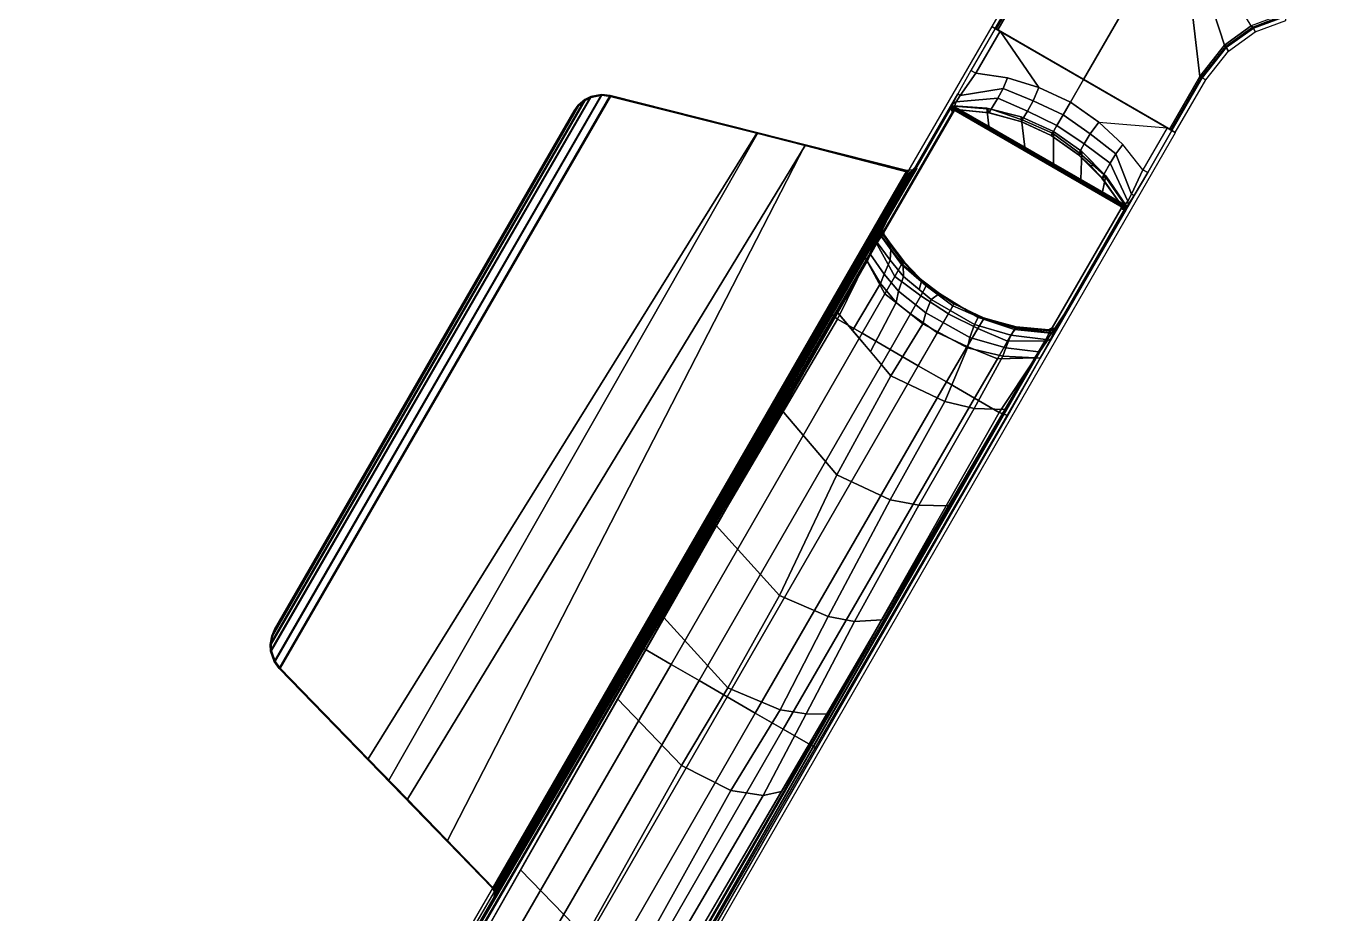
# Model space of a CAD drawing. Header units: inches. Extents: x -1507 to 39677, y -2256 to 26424.
# Drawn here: x 2675.77 to 2685.87, y 1578.52 to 1585.37 of the extents above; entities that cross this region are included whole.
import ezdxf

# ---------------------------------------------------------------- set-up
doc = ezdxf.new("R2010")
doc.units = ezdxf.units.IN
doc.layers.add('table leg', color=7, linetype='Continuous')
doc.layers.add('table top', color=7, linetype='Continuous')

msp = doc.modelspace()

# ---------------------------------------------------------------- linework, layer by layer
at = {"layer": 'table leg'}
for points in [[(2683.5, 1585.744, 123.734), (2683.266, 1585.338, 123.734), (2683.928, 1584.955, 123.853), (2684.676, 1586.25, 123.853)], [(2683.928, 1584.955, 123.853), (2684.59, 1584.573, 123.734), (2684.825, 1584.979, 123.734), (2684.676, 1586.25, 123.853)], [(2684.678, 1586.254, 123.853), (2684.676, 1586.25, 123.853), (2684.825, 1584.979, 123.734), (2685.015, 1585.22, 123.732)], [(2684.678, 1586.254, 123.853), (2685.015, 1585.22, 123.732), (2685.221, 1585.368, 123.73), (2684.683, 1586.254, 123.853)], [(2683.482, 1585.755, 123.707), (2683.454, 1585.771, 122.789), (2683.22, 1585.364, 122.789), (2683.247, 1585.348, 123.707)], [(2683.487, 1585.751, 123.724), (2683.482, 1585.755, 123.707), (2683.247, 1585.348, 123.707), (2683.253, 1585.345, 123.724)], [(2683.5, 1585.744, 123.734), (2683.487, 1585.751, 123.724), (2683.253, 1585.345, 123.724), (2683.266, 1585.338, 123.734)], [(2685.221, 1585.368, 123.73), (2685.233, 1585.358, 123.713), (2685.486, 1585.453, 123.724), (2685.478, 1585.464, 123.733)], [(2685.233, 1585.358, 123.713), (2685.239, 1585.351, 123.702), (2685.491, 1585.444, 123.705), (2685.486, 1585.453, 123.724)], [(2685.239, 1585.351, 123.702), (2685.253, 1585.322, 122.789), (2685.489, 1585.411, 122.789), (2685.491, 1585.444, 123.705)], [(2683.284, 1585.327, 123.741), (2683.246, 1585.349, 123.684), (2683.059, 1585.025, 123.684), (2683.097, 1585.003, 123.741)], [(2683.284, 1585.327, 123.741), (2683.097, 1585.003, 123.741), (2683.341, 1584.968, 123.792), (2683.584, 1584.893, 123.823)], [(2683.247, 1585.348, 123.707), (2683.22, 1585.364, 122.789), (2684.636, 1584.546, 122.789), (2684.608, 1584.562, 123.707)], [(2683.253, 1585.345, 123.724), (2683.247, 1585.348, 123.707), (2684.608, 1584.562, 123.707), (2684.601, 1584.566, 123.724)], [(2683.266, 1585.338, 123.734), (2683.253, 1585.345, 123.724), (2684.601, 1584.566, 123.724), (2684.59, 1584.573, 123.734)], [(2683.928, 1584.955, 123.853), (2683.266, 1585.338, 123.734), (2683.943, 1584.947, 123.734), (2683.928, 1584.955, 123.853)], [(2683.827, 1584.781, 123.841), (2683.928, 1584.955, 123.734), (2683.284, 1585.327, 123.741), (2683.584, 1584.893, 123.823)], [(2685.015, 1585.22, 123.732), (2685.026, 1585.209, 123.723), (2685.233, 1585.358, 123.713), (2685.221, 1585.368, 123.73)], [(2685.026, 1585.209, 123.723), (2685.029, 1585.202, 123.704), (2685.239, 1585.351, 123.702), (2685.233, 1585.358, 123.713)], [(2685.029, 1585.202, 123.704), (2685.046, 1585.174, 122.789), (2685.253, 1585.322, 122.789), (2685.239, 1585.351, 123.702)], [(2684.825, 1584.979, 123.734), (2684.838, 1584.972, 123.724), (2685.026, 1585.209, 123.723), (2685.015, 1585.22, 123.732)], [(2684.838, 1584.972, 123.724), (2684.843, 1584.969, 123.707), (2685.029, 1585.202, 123.704), (2685.026, 1585.209, 123.723)], [(2684.843, 1584.969, 123.707), (2684.871, 1584.953, 122.789), (2685.046, 1585.174, 122.789), (2685.029, 1585.202, 123.704)], [(2682.976, 1584.832, 123.8), (2683.097, 1585.003, 123.741), (2683.059, 1585.025, 123.684), (2682.958, 1584.845, 123.749)], [(2683.307, 1584.885, 123.876), (2683.341, 1584.968, 123.792), (2683.097, 1585.003, 123.741), (2682.976, 1584.832, 123.8)], [(2683.54, 1584.79, 123.903), (2683.584, 1584.893, 123.823), (2683.341, 1584.968, 123.792), (2683.307, 1584.885, 123.876)], [(2683.827, 1584.781, 123.841), (2683.584, 1584.893, 123.823), (2683.54, 1584.79, 123.903), (2683.771, 1584.683, 123.918)], [(2683.928, 1584.955, 123.734), (2683.827, 1584.781, 123.841), (2684.046, 1584.626, 123.823), (2684.572, 1584.583, 123.741)], [(2683.928, 1584.955, 123.853), (2683.943, 1584.947, 123.734), (2684.59, 1584.573, 123.734), (2684.491, 1584.63, 123.752)], [(2684.59, 1584.573, 123.734), (2684.601, 1584.566, 123.724), (2684.836, 1584.973, 123.725), (2684.825, 1584.979, 123.734)], [(2684.601, 1584.566, 123.724), (2684.608, 1584.562, 123.707), (2684.843, 1584.969, 123.707), (2684.836, 1584.973, 123.725)], [(2684.608, 1584.562, 123.707), (2684.636, 1584.546, 122.789), (2684.871, 1584.953, 122.789), (2684.843, 1584.969, 123.707)], [(2682.958, 1584.845, 123.749), (2682.232, 1583.591, 123.717), (2682.321, 1583.736, 123.844), (2682.918, 1584.768, 123.88)], [(2682.945, 1584.782, 123.887), (2682.976, 1584.832, 123.8), (2682.958, 1584.845, 123.749), (2682.918, 1584.768, 123.88)], [(2683.214, 1584.725, 124.122), (2683.266, 1584.811, 123.984), (2682.945, 1584.782, 123.887), (2682.931, 1584.749, 124.045)], [(2683.266, 1584.811, 123.984), (2683.307, 1584.885, 123.876), (2682.976, 1584.832, 123.8), (2682.945, 1584.782, 123.887)], [(2683.455, 1584.643, 124.135), (2683.495, 1584.711, 124.005), (2683.266, 1584.811, 123.984), (2683.214, 1584.725, 124.122)], [(2683.495, 1584.711, 124.005), (2683.54, 1584.79, 123.903), (2683.307, 1584.885, 123.876), (2683.266, 1584.811, 123.984)], [(2682.905, 1584.734, 124.045), (2682.918, 1584.768, 123.88), (2682.321, 1583.736, 123.844), (2682.358, 1583.787, 124.045)], [(2682.905, 1584.734, 124.045), (2682.358, 1583.787, 124.045), (2682.388, 1583.787, 124.789), (2682.92, 1584.708, 124.789)], [(2682.931, 1584.719, 124.79), (2682.384, 1583.772, 124.79), (2682.386, 1583.783, 124.79), (2682.923, 1584.712, 124.79)], [(2682.388, 1583.787, 124.79), (2682.92, 1584.708, 124.79), (2682.923, 1584.712, 124.79), (2682.386, 1583.783, 124.79)], [(2682.92, 1584.708, 124.79), (2682.388, 1583.787, 124.79), (2682.388, 1583.787, 145.096), (2682.92, 1584.708, 145.096)], [(2682.945, 1584.782, 123.887), (2682.918, 1584.768, 123.88), (2682.905, 1584.734, 124.045), (2682.931, 1584.749, 124.045)], [(2682.946, 1584.723, 124.789), (2682.931, 1584.749, 124.045), (2682.905, 1584.734, 124.045), (2682.92, 1584.708, 124.789)], [(2682.923, 1584.712, 124.79), (2682.92, 1584.708, 124.79), (2682.92, 1584.708, 145.096), (2682.923, 1584.712, 145.096)], [(2682.931, 1584.719, 124.79), (2682.923, 1584.712, 124.79), (2682.923, 1584.712, 145.096), (2682.936, 1584.721, 145.096)], [(2683.198, 1584.698, 124.789), (2683.214, 1584.725, 124.122), (2682.931, 1584.749, 124.045), (2682.946, 1584.723, 124.789)], [(2682.946, 1584.723, 124.79), (2682.931, 1584.719, 124.79), (2682.936, 1584.721, 145.096), (2682.946, 1584.723, 145.096)], [(2683.202, 1584.698, 145.096), (2683.197, 1584.699, 124.79), (2682.946, 1584.723, 124.79), (2682.946, 1584.723, 145.096)], [(2683.451, 1584.629, 145.096), (2683.444, 1584.632, 124.79), (2683.197, 1584.699, 124.79), (2683.202, 1584.698, 145.096)], [(2683.444, 1584.631, 124.789), (2683.455, 1584.643, 124.135), (2683.214, 1584.725, 124.122), (2683.198, 1584.698, 124.789)], [(2683.722, 1584.599, 124.018), (2683.495, 1584.711, 124.005), (2683.455, 1584.643, 124.135), (2683.689, 1584.542, 124.142)], [(2683.771, 1584.683, 123.918), (2683.54, 1584.79, 123.903), (2683.495, 1584.711, 124.005), (2683.722, 1584.599, 124.018)], [(2683.771, 1584.683, 123.918), (2683.979, 1584.537, 123.903), (2684.046, 1584.626, 123.823), (2683.827, 1584.781, 123.841)], [(2683.689, 1584.542, 124.142), (2683.455, 1584.643, 124.135), (2683.444, 1584.631, 124.789), (2683.678, 1584.522, 124.789)], [(2683.451, 1584.629, 145.096), (2683.679, 1584.522, 145.096), (2683.678, 1584.522, 124.79), (2683.444, 1584.632, 124.79)], [(2683.689, 1584.542, 124.142), (2683.894, 1584.39, 124.135), (2683.932, 1584.458, 124.005), (2683.722, 1584.599, 124.018)], [(2683.722, 1584.599, 124.018), (2683.932, 1584.458, 124.005), (2683.979, 1584.537, 123.903), (2683.771, 1584.683, 123.918)], [(2684.177, 1584.382, 123.876), (2684.232, 1584.453, 123.792), (2684.046, 1584.626, 123.823), (2683.979, 1584.537, 123.903)], [(2684.385, 1584.259, 123.741), (2684.232, 1584.453, 123.792), (2684.046, 1584.626, 123.823), (2684.572, 1584.583, 123.741)], [(2683.889, 1584.375, 124.79), (2683.678, 1584.522, 124.79), (2683.677, 1584.523, 145.096), (2683.884, 1584.379, 145.096)], [(2683.678, 1584.522, 124.789), (2683.889, 1584.374, 124.789), (2683.894, 1584.39, 124.135), (2683.689, 1584.542, 124.142)], [(2684.134, 1584.31, 123.984), (2684.177, 1584.382, 123.876), (2683.979, 1584.537, 123.903), (2683.932, 1584.458, 124.005)], [(2684.385, 1584.259, 123.741), (2684.423, 1584.237, 123.684), (2684.61, 1584.561, 123.684), (2684.572, 1584.583, 123.741)], [(2684.071, 1584.194, 124.789), (2684.085, 1584.222, 124.122), (2683.894, 1584.39, 124.135), (2683.889, 1584.374, 124.789)], [(2684.085, 1584.222, 124.122), (2684.134, 1584.31, 123.984), (2683.932, 1584.458, 124.005), (2683.894, 1584.39, 124.135)], [(2684.297, 1584.07, 123.8), (2684.385, 1584.259, 123.741), (2684.232, 1584.453, 123.792), (2684.177, 1584.382, 123.876)], [(2684.068, 1584.198, 145.096), (2684.07, 1584.195, 124.79), (2683.889, 1584.375, 124.79), (2683.884, 1584.379, 145.096)], [(2684.247, 1583.989, 124.045), (2684.269, 1584.017, 123.887), (2684.134, 1584.31, 123.984), (2684.085, 1584.222, 124.122)], [(2684.269, 1584.017, 123.887), (2684.297, 1584.07, 123.8), (2684.177, 1584.382, 123.876), (2684.134, 1584.31, 123.984)], [(2684.217, 1583.989, 145.096), (2684.217, 1583.989, 124.79), (2684.07, 1584.195, 124.79), (2684.068, 1584.198, 145.096)], [(2684.217, 1583.989, 124.789), (2684.247, 1583.989, 124.045), (2684.085, 1584.222, 124.122), (2684.071, 1584.194, 124.789)], [(2684.318, 1584.06, 123.749), (2684.423, 1584.237, 123.684), (2684.385, 1584.259, 123.741), (2684.297, 1584.07, 123.8)], [(2684.271, 1583.987, 123.88), (2683.676, 1582.954, 123.844), (2683.594, 1582.805, 123.717), (2684.318, 1584.06, 123.749)], [(2683.701, 1583.012, 124.045), (2683.676, 1582.954, 123.844), (2684.271, 1583.987, 123.88), (2684.247, 1583.959, 124.045)], [(2684.217, 1583.989, 145.096), (2684.221, 1583.979, 145.096), (2684.221, 1583.974, 124.79), (2684.217, 1583.989, 124.79)], [(2684.217, 1583.959, 124.789), (2684.247, 1583.959, 124.045), (2684.247, 1583.989, 124.045), (2684.217, 1583.989, 124.789)], [(2684.247, 1583.989, 124.045), (2684.247, 1583.959, 124.045), (2684.271, 1583.987, 123.88), (2684.269, 1584.017, 123.887)], [(2684.271, 1583.987, 123.88), (2684.318, 1584.06, 123.749), (2684.297, 1584.07, 123.8), (2684.269, 1584.017, 123.887)], [(2684.217, 1583.959, 145.096), (2683.686, 1583.038, 145.096), (2683.685, 1583.038, 124.79), (2684.217, 1583.959, 124.79)], [(2684.217, 1583.959, 124.789), (2683.686, 1583.038, 124.789), (2683.701, 1583.012, 124.045), (2684.247, 1583.959, 124.045)], [(2684.22, 1583.963, 145.096), (2684.217, 1583.959, 145.096), (2684.217, 1583.959, 124.79), (2684.219, 1583.964, 124.79)], [(2684.221, 1583.979, 145.096), (2684.22, 1583.963, 145.096), (2684.219, 1583.964, 124.79), (2684.221, 1583.974, 124.79)], [(2682.321, 1583.736, 123.844), (2682.323, 1583.704, 123.865), (2682.358, 1583.757, 124.045), (2682.358, 1583.787, 124.045)], [(2682.388, 1583.787, 124.789), (2682.358, 1583.787, 124.045), (2682.358, 1583.757, 124.045), (2682.389, 1583.757, 124.789)], [(2682.385, 1583.777, 145.096), (2682.386, 1583.783, 124.79), (2682.384, 1583.772, 124.79), (2682.385, 1583.766, 145.096)], [(2682.388, 1583.787, 145.096), (2682.388, 1583.787, 124.79), (2682.386, 1583.783, 124.79), (2682.385, 1583.777, 145.096)], [(2682.321, 1583.736, 123.844), (2682.232, 1583.591, 123.717), (2682.253, 1583.56, 123.768), (2682.323, 1583.704, 123.865)], [(2682.323, 1583.704, 123.865), (2682.253, 1583.56, 123.768), (2682.394, 1583.302, 123.853), (2682.472, 1583.436, 123.984)], [(2682.358, 1583.757, 124.045), (2682.323, 1583.704, 123.865), (2682.472, 1583.436, 123.984), (2682.523, 1583.529, 124.191)], [(2682.389, 1583.757, 124.789), (2682.358, 1583.757, 124.045), (2682.523, 1583.529, 124.191), (2682.535, 1583.551, 124.789)], [(2682.385, 1583.766, 145.096), (2682.384, 1583.772, 124.79), (2682.388, 1583.757, 124.79), (2682.389, 1583.756, 145.096)], [(2682.389, 1583.756, 145.096), (2682.388, 1583.757, 124.79), (2682.535, 1583.551, 124.79), (2682.538, 1583.548, 145.096)], [(2681.974, 1583.153, 123.595), (2682.029, 1583.107, 123.671), (2682.253, 1583.56, 123.768), (2682.232, 1583.591, 123.717)], [(2682.253, 1583.56, 123.768), (2682.029, 1583.107, 123.671), (2682.219, 1582.997, 123.753), (2682.394, 1583.302, 123.853)], [(2682.523, 1583.529, 124.191), (2682.472, 1583.436, 123.984), (2682.673, 1583.287, 124.005), (2682.714, 1583.362, 124.204)], [(2682.535, 1583.551, 124.789), (2682.523, 1583.529, 124.191), (2682.714, 1583.362, 124.204), (2682.717, 1583.371, 124.789)], [(2682.538, 1583.548, 145.096), (2682.535, 1583.551, 124.79), (2682.716, 1583.371, 124.79), (2682.722, 1583.366, 145.096)], [(2682.472, 1583.436, 123.984), (2682.394, 1583.302, 123.853), (2682.592, 1583.148, 123.88), (2682.673, 1583.287, 124.005)], [(2682.394, 1583.302, 123.853), (2682.219, 1582.997, 123.753), (2682.436, 1582.872, 123.79), (2682.592, 1583.148, 123.88)], [(2682.885, 1583.146, 124.018), (2682.673, 1583.287, 124.005), (2682.592, 1583.148, 123.88), (2682.801, 1583.001, 123.895)], [(2682.92, 1583.209, 124.211), (2682.714, 1583.362, 124.204), (2682.673, 1583.287, 124.005), (2682.885, 1583.146, 124.018)], [(2682.928, 1583.223, 124.789), (2682.717, 1583.371, 124.789), (2682.714, 1583.362, 124.204), (2682.92, 1583.209, 124.211)], [(2682.929, 1583.223, 145.096), (2682.722, 1583.366, 145.096), (2682.716, 1583.371, 124.79), (2682.928, 1583.223, 124.79)], [(2682.882, 1583.147, 124.018), (2683.111, 1583.035, 124.005), (2683.155, 1583.107, 124.204), (2682.919, 1583.209, 124.211)], [(2682.919, 1583.209, 124.211), (2683.155, 1583.107, 124.204), (2683.162, 1583.114, 124.789), (2682.928, 1583.223, 124.789)], [(2682.928, 1583.223, 124.79), (2683.161, 1583.114, 124.79), (2683.155, 1583.117, 145.096), (2682.927, 1583.224, 145.096)], [(2681.974, 1583.153, 123.595), (2680.488, 1580.595, 123.375), (2680.535, 1580.564, 123.445), (2682.029, 1583.107, 123.671)], [(2682.029, 1583.107, 123.671), (2680.535, 1580.564, 123.445), (2680.745, 1580.442, 123.484), (2682.219, 1582.997, 123.753)], [(2682.801, 1583.001, 123.895), (2682.592, 1583.148, 123.88), (2682.436, 1582.872, 123.79), (2682.653, 1582.747, 123.811)], [(2682.799, 1583.002, 123.895), (2683.031, 1582.894, 123.88), (2683.111, 1583.035, 124.005), (2682.882, 1583.147, 124.018)], [(2683.155, 1583.107, 124.204), (2683.111, 1583.035, 124.005), (2683.34, 1582.935, 123.984), (2683.395, 1583.026, 124.191)], [(2683.155, 1583.117, 145.096), (2683.161, 1583.114, 124.79), (2683.408, 1583.047, 124.79), (2683.404, 1583.048, 145.096)], [(2683.162, 1583.114, 124.789), (2683.155, 1583.107, 124.204), (2683.395, 1583.026, 124.191), (2683.408, 1583.047, 124.789)], [(2682.219, 1582.997, 123.753), (2680.745, 1580.442, 123.484), (2680.962, 1580.317, 123.521), (2682.436, 1582.872, 123.79)], [(2682.653, 1582.747, 123.811), (2682.87, 1582.622, 123.79), (2683.031, 1582.894, 123.88), (2682.799, 1583.002, 123.895)], [(2683.111, 1583.035, 124.005), (2683.031, 1582.894, 123.88), (2683.264, 1582.8, 123.853), (2683.34, 1582.935, 123.984)], [(2683.395, 1583.026, 124.191), (2683.34, 1582.935, 123.984), (2683.647, 1582.94, 123.865), (2683.675, 1582.997, 124.045)], [(2683.408, 1583.047, 124.789), (2683.395, 1583.026, 124.191), (2683.675, 1582.997, 124.045), (2683.659, 1583.023, 124.789)], [(2683.404, 1583.048, 145.096), (2683.408, 1583.047, 124.79), (2683.659, 1583.023, 124.79), (2683.659, 1583.023, 145.096)], [(2683.701, 1583.012, 124.045), (2683.675, 1582.997, 124.045), (2683.647, 1582.94, 123.865), (2683.676, 1582.954, 123.844)], [(2683.659, 1583.023, 124.789), (2683.675, 1582.997, 124.045), (2683.701, 1583.012, 124.045), (2683.686, 1583.038, 124.789)], [(2683.659, 1583.023, 145.096), (2683.659, 1583.023, 124.79), (2683.674, 1583.027, 124.79), (2683.67, 1583.024, 145.096)], [(2683.67, 1583.024, 145.096), (2683.674, 1583.027, 124.79), (2683.683, 1583.034, 124.79), (2683.679, 1583.03, 145.096)], [(2683.679, 1583.03, 145.096), (2683.683, 1583.034, 124.79), (2683.685, 1583.038, 124.79), (2683.686, 1583.038, 145.096)], [(2682.653, 1582.747, 123.811), (2682.436, 1582.872, 123.79), (2680.962, 1580.317, 123.521), (2681.179, 1580.192, 123.542)], [(2683.031, 1582.894, 123.88), (2682.87, 1582.622, 123.79), (2683.086, 1582.497, 123.753), (2683.264, 1582.8, 123.853)], [(2683.34, 1582.935, 123.984), (2683.264, 1582.8, 123.853), (2683.557, 1582.807, 123.768), (2683.647, 1582.94, 123.865)], [(2683.647, 1582.94, 123.865), (2683.557, 1582.807, 123.768), (2683.594, 1582.805, 123.717), (2683.676, 1582.954, 123.844)], [(2683.264, 1582.8, 123.853), (2683.086, 1582.497, 123.753), (2683.276, 1582.387, 123.671), (2683.557, 1582.807, 123.768)], [(2683.594, 1582.805, 123.717), (2683.557, 1582.807, 123.768), (2683.276, 1582.387, 123.671), (2683.344, 1582.362, 123.595)], [(2681.177, 1580.193, 123.542), (2681.394, 1580.067, 123.521), (2682.87, 1582.622, 123.79), (2682.653, 1582.747, 123.811)], [(2682.87, 1582.622, 123.79), (2681.394, 1580.067, 123.521), (2681.611, 1579.942, 123.484), (2683.086, 1582.497, 123.753)], [(2683.086, 1582.497, 123.753), (2681.611, 1579.942, 123.484), (2681.821, 1579.821, 123.445), (2683.276, 1582.387, 123.671)], [(2683.276, 1582.387, 123.671), (2681.821, 1579.821, 123.445), (2681.871, 1579.796, 123.375), (2683.344, 1582.362, 123.595)], [(2677.521, 1575.487, 122.918), (2677.574, 1575.452, 122.989), (2680.535, 1580.564, 123.445), (2680.488, 1580.595, 123.375)], [(2680.535, 1580.564, 123.445), (2677.574, 1575.452, 122.989), (2677.787, 1575.329, 123.023), (2680.745, 1580.442, 123.484)], [(2680.745, 1580.442, 123.484), (2677.787, 1575.329, 123.023), (2678.001, 1575.205, 123.048), (2680.962, 1580.317, 123.521)], [(2681.179, 1580.192, 123.542), (2680.962, 1580.317, 123.521), (2678.001, 1575.205, 123.048), (2678.224, 1575.076, 123.07)], [(2678.224, 1575.076, 123.07), (2678.447, 1574.947, 123.048), (2681.394, 1580.067, 123.521), (2681.177, 1580.193, 123.542)], [(2681.394, 1580.067, 123.521), (2678.447, 1574.947, 123.048), (2678.662, 1574.824, 123.023), (2681.611, 1579.942, 123.484)], [(2681.611, 1579.942, 123.484), (2678.662, 1574.824, 123.023), (2678.875, 1574.701, 122.989), (2681.821, 1579.821, 123.445)], [(2681.871, 1579.796, 123.375), (2681.821, 1579.821, 123.445), (2678.875, 1574.701, 122.989), (2678.932, 1574.673, 122.918)]]:
    msp.add_3dface(points, dxfattribs=at)
for points, invisible_edges in [([(2682.958, 1584.845, 123.749), (2683.219, 1585.365, 122.789), (2681.942, 1583.157, 122.741), (2682.232, 1583.591, 123.717)], 5), ([(2683.246, 1585.349, 123.684), (2683.059, 1585.025, 123.684), (2682.958, 1584.845, 123.749), (2683.219, 1585.365, 122.789)], 4), ([(2683.219, 1585.365, 122.789), (2683.246, 1585.349, 123.684), (2683.284, 1585.327, 123.741), (2683.929, 1584.955, 122.789)], 4), ([(2684.572, 1584.583, 123.741), (2683.927, 1584.956, 122.789), (2683.284, 1585.327, 123.741)], 3), ([(2683.927, 1584.956, 122.789), (2684.572, 1584.583, 123.741), (2684.61, 1584.561, 123.684), (2684.637, 1584.546, 122.789)], 1), ([(2683.594, 1582.805, 123.717), (2683.363, 1582.336, 122.741), (2684.637, 1584.546, 122.789), (2684.318, 1584.06, 123.749)], 5), ([(2684.423, 1584.237, 123.684), (2684.318, 1584.06, 123.749), (2684.637, 1584.546, 122.789), (2684.61, 1584.561, 123.684)], 2), ([(2682.232, 1583.591, 123.717), (2681.942, 1583.157, 122.741), (2680.488, 1580.595, 123.375), (2681.974, 1583.153, 123.595)], 3), ([(2677.491, 1575.479, 122.292), (2677.521, 1575.487, 122.918), (2680.488, 1580.595, 123.375), (2681.942, 1583.157, 122.741)], 4), ([(2683.344, 1582.362, 123.595), (2681.871, 1579.796, 123.375), (2683.363, 1582.336, 122.741), (2683.594, 1582.805, 123.717)], 6), ([(2683.363, 1582.336, 122.741), (2681.871, 1579.796, 123.375), (2678.932, 1574.673, 122.918), (2678.94, 1574.643, 122.292)], 1)]:
    msp.add_3dface(points, dxfattribs=dict(at, invisible_edges=invisible_edges))
at = {"layer": 'table top'}
for p, q in [((2682.38, 1583.794, 145.76), (2682.376, 1583.784, 145.76)), ((2682.376, 1583.784, 145.76), (2682.376, 1583.773, 145.76)), ((2682.376, 1583.773, 145.76), (2682.379, 1583.759, 145.76))]:
    msp.add_line(p, q, dxfattribs=at)
for points, invisible_edges in [([(2684.816, 1565.374, 20.5), (2684.82, 1607.135, 20.5), (2680.04, 1606.955, 20.5), (2680.035, 1565.553, 20.5)], 15), ([(2680.04, 1606.955, 19.324), (2684.82, 1607.135, 19.324), (2684.827, 1565.374, 19.324), (2680.063, 1565.552, 19.324)], 15), ([(2713.603, 1565.314, 20.5), (2713.603, 1607.194, 20.5), (2684.82, 1607.135, 20.5), (2684.816, 1565.374, 20.5)], 15), ([(2684.82, 1607.135, 19.324), (2713.603, 1607.194, 19.324), (2713.603, 1565.314, 19.324), (2684.827, 1565.374, 19.324)], 15), ([(2675.266, 1606.657, 19.324), (2680.04, 1606.955, 19.324), (2680.063, 1565.552, 19.324), (2675.266, 1565.852, 19.324)], 15), ([(2680.035, 1565.553, 20.5), (2680.04, 1606.955, 20.5), (2675.266, 1606.657, 20.5), (2675.266, 1565.852, 20.5)], 15), ([(2682.258, 1583.553, 146.014), (2682.486, 1584.026, 147.126), (2682.897, 1584.738, 147.126), (2682.903, 1584.727, 146.497)], 8), ([(2682.258, 1583.553, 146.014), (2682.903, 1584.727, 146.497), (2682.903, 1584.727, 146.497), (2682.284, 1583.604, 146.005)], 5), ([(2682.284, 1583.604, 146.005), (2682.903, 1584.727, 146.497), (2682.906, 1584.723, 146.257), (2682.337, 1583.7, 145.946)], 5), ([(2682.337, 1583.7, 145.946), (2682.906, 1584.723, 146.257), (2682.907, 1584.72, 146.109), (2682.369, 1583.75, 145.85)], 5), ([(2682.369, 1583.75, 145.85), (2682.907, 1584.72, 146.109), (2682.909, 1584.717, 145.934), (2682.38, 1583.794, 145.76)], 5), ([(2682.38, 1583.794, 145.76), (2682.909, 1584.717, 145.934), (2682.92, 1584.708, 145.096), (2682.388, 1583.787, 145.096)], 1), ([(2684.244, 1583.953, 146.497), (2684.244, 1583.953, 146.497), (2683.581, 1582.855, 146.005), (2683.551, 1582.807, 146.014)], 10), ([(2683.846, 1583.241, 147.126), (2683.551, 1582.807, 146.014), (2684.244, 1583.953, 146.497), (2684.257, 1583.953, 147.126)], 2), ([(2684.244, 1583.953, 146.497), (2683.581, 1582.855, 146.005), (2683.638, 1582.949, 145.946), (2684.239, 1583.953, 146.257)], 5), ([(2684.239, 1583.953, 146.257), (2683.638, 1582.949, 145.946), (2683.666, 1583.002, 145.85), (2684.236, 1583.953, 146.109)], 5), ([(2684.236, 1583.953, 146.109), (2683.666, 1583.002, 145.85), (2683.668, 1583.015, 145.76), (2684.233, 1583.953, 145.934)], 5), ([(2683.668, 1583.015, 145.76), (2683.682, 1583.019, 145.76), (2684.233, 1583.953, 145.934)], 10), ([(2683.682, 1583.019, 145.76), (2683.698, 1583.033, 145.76), (2684.233, 1583.953, 145.934)], 10), ([(2684.233, 1583.953, 145.934), (2683.698, 1583.033, 145.76), (2683.687, 1583.037, 145.096), (2684.219, 1583.958, 145.096)], 1)]:
    msp.add_3dface(points, dxfattribs=dict(at, invisible_edges=invisible_edges))
for points in [[(2677.655, 1580.545, 147.126), (2680.125, 1584.823, 147.126), (2680.08, 1584.8, 147.126), (2677.652, 1580.596, 147.126)], [(2680.08, 1584.8, 147.126), (2680.028, 1584.757, 147.126), (2677.664, 1580.663, 147.126), (2677.652, 1580.596, 147.126)], [(2680.208, 1584.839, 147.126), (2680.125, 1584.823, 147.126), (2677.655, 1580.545, 147.126), (2677.683, 1580.466, 147.126)], [(2677.662, 1580.546, 146.828), (2677.659, 1580.596, 146.828), (2680.082, 1584.794, 146.828), (2680.127, 1584.817, 146.828)], [(2680.082, 1584.794, 146.828), (2677.659, 1580.596, 146.828), (2677.67, 1580.663, 146.828), (2680.03, 1584.751, 146.828)], [(2680.21, 1584.833, 146.828), (2677.689, 1580.466, 146.828), (2677.662, 1580.546, 146.828), (2680.127, 1584.817, 146.828)], [(2677.722, 1580.412, 147.126), (2680.274, 1584.831, 147.126), (2680.208, 1584.839, 147.126), (2677.683, 1580.466, 147.126)], [(2677.729, 1580.413, 146.828), (2677.689, 1580.466, 146.828), (2680.21, 1584.833, 146.828), (2680.277, 1584.825, 146.828)], [(2681.414, 1584.544, 147.126), (2680.274, 1584.831, 147.126), (2677.722, 1580.412, 147.126), (2678.565, 1579.544, 147.126)], [(2681.406, 1584.541, 146.828), (2678.408, 1579.713, 146.815), (2677.729, 1580.413, 146.828), (2680.277, 1584.825, 146.828)], [(2680.082, 1584.794, 146.828), (2680.03, 1584.751, 146.828), (2680.028, 1584.757, 147.126), (2680.08, 1584.8, 147.126)], [(2680.127, 1584.817, 146.828), (2680.082, 1584.794, 146.828), (2680.08, 1584.8, 147.126), (2680.125, 1584.823, 147.126)], [(2680.21, 1584.833, 146.828), (2680.127, 1584.817, 146.828), (2680.125, 1584.823, 147.126), (2680.208, 1584.839, 147.126)], [(2680.277, 1584.825, 146.828), (2680.21, 1584.833, 146.828), (2680.208, 1584.839, 147.126), (2680.274, 1584.831, 147.126)], [(2681.406, 1584.541, 146.828), (2680.277, 1584.825, 146.828), (2680.274, 1584.831, 147.126), (2681.414, 1584.544, 147.126)], [(2677.664, 1580.663, 147.126), (2680.028, 1584.757, 147.126), (2679.997, 1584.714, 147.126), (2677.685, 1580.711, 147.126)], [(2677.67, 1580.663, 146.828), (2677.692, 1580.712, 146.828), (2679.999, 1584.708, 146.828), (2680.03, 1584.751, 146.828)], [(2679.999, 1584.708, 146.828), (2677.692, 1580.712, 146.828), (2677.685, 1580.711, 147.126), (2679.997, 1584.714, 147.126)], [(2680.216, 1576.954, 147.126), (2684.257, 1583.953, 147.126), (2682.897, 1584.738, 147.126), (2678.856, 1577.739, 147.126)], [(2680.03, 1584.751, 146.828), (2679.999, 1584.708, 146.828), (2679.997, 1584.714, 147.126), (2680.028, 1584.757, 147.126)], [(2684.257, 1583.953, 147.126), (2684.26, 1583.96, 147.126), (2682.902, 1584.744, 147.126), (2682.897, 1584.738, 147.126)], [(2682.902, 1584.744, 147.126), (2682.923, 1584.712, 145.096), (2682.92, 1584.708, 145.096), (2682.897, 1584.738, 147.126)], [(2684.261, 1583.97, 147.126), (2682.91, 1584.75, 147.126), (2682.902, 1584.744, 147.126), (2684.26, 1583.96, 147.126)], [(2682.91, 1584.75, 147.126), (2682.936, 1584.721, 145.096), (2682.923, 1584.712, 145.096), (2682.902, 1584.744, 147.126)], [(2684.257, 1583.982, 147.126), (2682.923, 1584.753, 147.126), (2682.91, 1584.75, 147.126), (2684.261, 1583.97, 147.126)], [(2682.923, 1584.753, 147.126), (2682.946, 1584.723, 145.096), (2682.936, 1584.721, 145.096), (2682.91, 1584.75, 147.126)], [(2682.923, 1584.753, 147.126), (2683.198, 1584.594, 147.126), (2683.182, 1584.734, 147.126), (2682.923, 1584.753, 147.126)], [(2683.182, 1584.734, 147.126), (2683.202, 1584.698, 145.096), (2682.946, 1584.723, 145.096), (2682.923, 1584.753, 147.126)], [(2683.198, 1584.594, 147.126), (2683.476, 1584.433, 147.126), (2683.446, 1584.667, 147.126), (2683.182, 1584.734, 147.126)], [(2683.446, 1584.667, 147.126), (2683.451, 1584.629, 145.096), (2683.202, 1584.698, 145.096), (2683.182, 1584.734, 147.126)], [(2683.476, 1584.433, 147.126), (2683.697, 1584.305, 147.126), (2683.695, 1584.553, 147.126), (2683.446, 1584.667, 147.126)], [(2683.695, 1584.553, 147.126), (2683.679, 1584.522, 145.096), (2683.451, 1584.629, 145.096), (2683.446, 1584.667, 147.126)], [(2681.78, 1584.445, 146.757), (2678.71, 1579.402, 146.809), (2678.408, 1579.713, 146.815), (2681.406, 1584.541, 146.828)], [(2681.78, 1584.452, 147.126), (2681.414, 1584.544, 147.126), (2678.565, 1579.544, 147.126), (2679.017, 1579.078, 147.126)], [(2681.78, 1584.445, 146.757), (2681.406, 1584.541, 146.828), (2681.414, 1584.544, 147.126), (2681.78, 1584.452, 147.126)], [(2683.914, 1584.399, 147.126), (2683.894, 1584.371, 145.096), (2683.679, 1584.522, 145.096), (2683.695, 1584.553, 147.126)], [(2683.697, 1584.305, 147.126), (2683.908, 1584.184, 147.126), (2683.914, 1584.399, 147.126), (2683.695, 1584.553, 147.126)], [(2682.571, 1584.24, 146.432), (2679.375, 1578.717, 146.797), (2678.71, 1579.402, 146.809), (2681.78, 1584.445, 146.757)], [(2682.565, 1584.254, 147.126), (2681.78, 1584.452, 147.126), (2679.017, 1579.078, 147.126), (2679.368, 1578.716, 147.126)], [(2682.571, 1584.24, 146.432), (2681.78, 1584.445, 146.757), (2681.78, 1584.452, 147.126), (2682.565, 1584.254, 147.126)], [(2684.016, 1584.296, 147.126), (2683.983, 1584.29, 145.096), (2683.894, 1584.371, 145.096), (2683.914, 1584.399, 147.126)], [(2683.908, 1584.184, 147.126), (2684.073, 1584.089, 147.126), (2684.101, 1584.211, 147.126), (2683.914, 1584.399, 147.126)], [(2684.101, 1584.211, 147.126), (2684.072, 1584.194, 145.096), (2683.983, 1584.29, 145.096), (2684.016, 1584.296, 147.126)], [(2679.368, 1578.716, 147.126), (2679.385, 1578.682, 147.126), (2682.607, 1584.258, 147.126), (2682.565, 1584.254, 147.126)], [(2679.383, 1578.734, 146.781), (2679.375, 1578.717, 146.797), (2682.571, 1584.24, 146.432), (2682.564, 1584.23, 146.417)], [(2679.385, 1578.682, 147.126), (2679.377, 1578.642, 147.126), (2682.635, 1584.283, 147.126), (2682.607, 1584.258, 147.126)], [(2679.391, 1578.729, 146.778), (2679.383, 1578.734, 146.781), (2682.564, 1584.23, 146.417), (2682.572, 1584.225, 146.414)], [(2679.396, 1578.726, 146.775), (2679.391, 1578.729, 146.778), (2682.572, 1584.225, 146.414), (2682.577, 1584.222, 146.411)], [(2679.407, 1578.719, 146.766), (2679.396, 1578.726, 146.775), (2682.577, 1584.222, 146.411), (2682.587, 1584.215, 146.403)], [(2679.414, 1578.714, 146.756), (2679.407, 1578.719, 146.766), (2682.587, 1584.215, 146.403), (2682.595, 1584.21, 146.392)], [(2679.419, 1578.711, 146.747), (2679.414, 1578.714, 146.756), (2682.595, 1584.21, 146.392), (2682.599, 1584.207, 146.383)], [(2679.422, 1578.709, 146.737), (2679.419, 1578.711, 146.747), (2682.599, 1584.207, 146.383), (2682.602, 1584.205, 146.373)], [(2679.423, 1578.707, 146.721), (2679.422, 1578.709, 146.737), (2682.602, 1584.205, 146.373), (2682.604, 1584.203, 146.357)], [(2682.571, 1584.24, 146.432), (2682.613, 1584.244, 146.432), (2682.572, 1584.225, 146.414), (2682.564, 1584.23, 146.417)], [(2682.571, 1584.24, 146.432), (2682.565, 1584.254, 147.126), (2682.607, 1584.258, 147.126), (2682.613, 1584.244, 146.432)], [(2682.572, 1584.225, 146.414), (2682.572, 1584.225, 146.414), (2682.613, 1584.244, 146.432), (2682.587, 1584.215, 146.403)], [(2682.587, 1584.215, 146.403), (2682.587, 1584.215, 146.403), (2682.613, 1584.244, 146.432), (2682.595, 1584.21, 146.392)], [(2682.595, 1584.21, 146.392), (2682.595, 1584.21, 146.392), (2682.613, 1584.244, 146.432), (2682.599, 1584.207, 146.383)], [(2682.613, 1584.244, 146.432), (2682.641, 1584.269, 146.432), (2682.602, 1584.205, 146.373), (2682.599, 1584.207, 146.383)], [(2682.621, 1584.237, 146.403), (2682.627, 1584.243, 146.371), (2682.604, 1584.203, 146.357), (2682.602, 1584.205, 146.373)], [(2682.635, 1584.283, 147.126), (2682.641, 1584.269, 146.432), (2682.613, 1584.244, 146.432), (2682.607, 1584.258, 147.126)], [(2682.627, 1584.243, 146.371), (2682.621, 1584.237, 146.403), (2682.641, 1584.269, 146.432), (2682.639, 1584.266, 146.409)], [(2684.257, 1583.982, 147.126), (2684.219, 1583.988, 145.096), (2684.072, 1584.194, 145.096), (2684.101, 1584.211, 147.126)], [(2684.073, 1584.089, 147.126), (2684.257, 1583.982, 147.126), (2684.101, 1584.211, 147.126), (2684.073, 1584.089, 147.126)], [(2678.856, 1577.739, 147.126), (2682.486, 1584.026, 147.126), (2682.318, 1583.678, 146.307), (2678.868, 1577.749, 146.81)], [(2684.261, 1583.97, 147.126), (2684.223, 1583.978, 145.096), (2684.219, 1583.988, 145.096), (2684.257, 1583.982, 147.126)], [(2684.257, 1583.953, 147.126), (2684.219, 1583.958, 145.096), (2684.223, 1583.968, 145.096), (2684.26, 1583.96, 147.126)], [(2684.26, 1583.96, 147.126), (2684.223, 1583.968, 145.096), (2684.223, 1583.978, 145.096), (2684.261, 1583.97, 147.126)], [(2682.38, 1583.794, 145.76), (2682.38, 1583.794, 145.76), (2682.376, 1583.784, 145.76), (2682.369, 1583.75, 145.85)], [(2682.369, 1583.75, 145.85), (2682.376, 1583.784, 145.76), (2682.376, 1583.773, 145.76)], [(2682.38, 1583.794, 145.76), (2682.388, 1583.787, 145.096), (2682.385, 1583.777, 145.096), (2682.376, 1583.784, 145.76)], [(2682.376, 1583.784, 145.76), (2682.385, 1583.777, 145.096), (2682.385, 1583.766, 145.096), (2682.376, 1583.773, 145.76)], [(2682.284, 1583.604, 146.005), (2682.336, 1583.698, 145.948), (2682.435, 1583.562, 145.875), (2682.39, 1583.452, 145.926)], [(2682.336, 1583.698, 145.948), (2682.369, 1583.75, 145.85), (2682.44, 1583.647, 145.795), (2682.435, 1583.562, 145.875)], [(2682.369, 1583.75, 145.85), (2682.376, 1583.773, 145.76), (2682.379, 1583.759, 145.76), (2682.369, 1583.75, 145.85)], [(2682.369, 1583.75, 145.85), (2682.379, 1583.759, 145.76), (2682.426, 1583.687, 145.725), (2682.44, 1583.647, 145.795)], [(2682.376, 1583.773, 145.76), (2682.385, 1583.766, 145.096), (2682.389, 1583.756, 145.096), (2682.379, 1583.759, 145.76)], [(2682.384, 1583.758, 145.465), (2682.546, 1583.546, 145.4), (2682.532, 1583.552, 145.656), (2682.379, 1583.759, 145.76)], [(2682.389, 1583.756, 145.096), (2682.538, 1583.548, 145.096), (2682.546, 1583.546, 145.4), (2682.384, 1583.758, 145.465)], [(2682.44, 1583.647, 145.795), (2682.426, 1583.687, 145.725), (2682.532, 1583.552, 145.656), (2682.537, 1583.522, 145.735)], [(2679.189, 1578.3, 146.763), (2682.318, 1583.678, 146.307), (2682.268, 1583.575, 146.064), (2679.173, 1578.271, 146.677)], [(2682.362, 1583.381, 145.944), (2682.258, 1583.553, 146.014), (2682.284, 1583.604, 146.005), (2682.39, 1583.452, 145.926)], [(2682.435, 1583.562, 145.875), (2682.44, 1583.647, 145.795), (2682.537, 1583.522, 145.735), (2682.539, 1583.435, 145.817)], [(2682.268, 1583.575, 146.064), (2682.263, 1583.564, 146.038), (2679.19, 1578.254, 146.621), (2679.173, 1578.271, 146.677)], [(2679.19, 1578.254, 146.621), (2682.263, 1583.564, 146.038), (2682.258, 1583.553, 146.014), (2679.227, 1578.231, 146.598)], [(2682.146, 1583.018, 146.014), (2682.032, 1583.156, 146.058), (2682.258, 1583.553, 146.014), (2682.362, 1583.381, 145.944)], [(2682.39, 1583.452, 145.926), (2682.435, 1583.562, 145.875), (2682.539, 1583.435, 145.817), (2682.501, 1583.321, 145.868)], [(2682.537, 1583.522, 145.735), (2682.532, 1583.552, 145.656), (2682.678, 1583.402, 145.599), (2682.681, 1583.407, 145.708)], [(2682.546, 1583.546, 145.4), (2682.712, 1583.374, 145.363), (2682.678, 1583.402, 145.599), (2682.532, 1583.552, 145.656)], [(2682.539, 1583.435, 145.817), (2682.537, 1583.522, 145.735), (2682.681, 1583.407, 145.708), (2682.66, 1583.335, 145.791)], [(2682.538, 1583.548, 145.096), (2682.722, 1583.366, 145.096), (2682.712, 1583.374, 145.363), (2682.546, 1583.546, 145.4)], [(2682.481, 1583.234, 145.896), (2682.283, 1582.856, 145.963), (2682.146, 1583.018, 146.014), (2682.362, 1583.381, 145.944)], [(2682.481, 1583.234, 145.896), (2682.362, 1583.381, 145.944), (2682.39, 1583.452, 145.926), (2682.501, 1583.321, 145.868)], [(2682.501, 1583.321, 145.868), (2682.539, 1583.435, 145.817), (2682.753, 1583.258, 145.771), (2682.711, 1583.154, 145.828)], [(2682.66, 1583.335, 145.791), (2682.681, 1583.407, 145.708), (2682.817, 1583.305, 145.688), (2682.753, 1583.258, 145.771)], [(2682.681, 1583.407, 145.708), (2682.678, 1583.402, 145.599), (2682.847, 1583.277, 145.576), (2682.817, 1583.305, 145.688)], [(2682.712, 1583.374, 145.363), (2682.895, 1583.249, 145.357), (2682.847, 1583.277, 145.576), (2682.678, 1583.402, 145.599)], [(2682.689, 1583.071, 145.87), (2682.481, 1583.234, 145.896), (2682.501, 1583.321, 145.868), (2682.711, 1583.154, 145.828)], [(2682.722, 1583.366, 145.096), (2682.929, 1583.223, 145.096), (2682.895, 1583.249, 145.357), (2682.712, 1583.374, 145.363)], [(2682.753, 1583.258, 145.771), (2682.817, 1583.305, 145.688), (2683.116, 1583.118, 145.676), (2683.087, 1583.066, 145.772)], [(2682.817, 1583.305, 145.688), (2682.847, 1583.277, 145.576), (2683.136, 1583.115, 145.58), (2683.116, 1583.118, 145.676)], [(2682.847, 1583.277, 145.576), (2682.895, 1583.249, 145.357), (2683.062, 1583.157, 145.367), (2683.011, 1583.185, 145.578)], [(2683.846, 1583.241, 147.126), (2680.216, 1576.954, 147.126), (2680.218, 1576.969, 146.81), (2683.628, 1582.922, 146.307)], [(2682.441, 1582.668, 145.904), (2682.283, 1582.856, 145.963), (2682.481, 1583.234, 145.896), (2682.689, 1583.071, 145.87)], [(2682.711, 1583.154, 145.828), (2682.753, 1583.258, 145.771), (2683.087, 1583.066, 145.772), (2683.05, 1582.965, 145.834)], [(2682.895, 1583.249, 145.357), (2682.929, 1583.223, 145.096), (2683.167, 1583.112, 145.096), (2683.062, 1583.157, 145.367)], [(2683.062, 1583.157, 145.367), (2683.182, 1583.104, 145.379), (2683.136, 1583.115, 145.58), (2683.011, 1583.185, 145.578)], [(2682.441, 1582.668, 145.904), (2682.025, 1581.906, 145.985), (2681.6, 1582.403, 146.14), (2682.032, 1583.156, 146.058)], [(2683.033, 1582.884, 145.877), (2682.689, 1583.071, 145.87), (2682.711, 1583.154, 145.828), (2683.05, 1582.965, 145.834)], [(2683.167, 1583.112, 145.096), (2683.281, 1583.075, 145.096), (2683.182, 1583.104, 145.379), (2683.062, 1583.157, 145.367)], [(2683.087, 1583.066, 145.772), (2683.116, 1583.118, 145.676), (2683.405, 1583.037, 145.749), (2683.366, 1582.982, 145.838)], [(2683.116, 1583.118, 145.676), (2683.136, 1583.115, 145.58), (2683.412, 1583.042, 145.654), (2683.405, 1583.037, 145.749)], [(2683.182, 1583.104, 145.379), (2683.378, 1583.046, 145.408), (2683.412, 1583.042, 145.654), (2683.136, 1583.115, 145.58)], [(2683.281, 1583.075, 145.096), (2683.409, 1583.046, 145.096), (2683.378, 1583.046, 145.408), (2683.182, 1583.104, 145.379)], [(2683.033, 1582.884, 145.877), (2682.858, 1582.47, 145.93), (2682.441, 1582.668, 145.904), (2682.689, 1583.071, 145.87)], [(2683.05, 1582.965, 145.834), (2683.087, 1583.066, 145.772), (2683.366, 1582.982, 145.838), (2683.329, 1582.884, 145.904)], [(2683.581, 1582.855, 146.005), (2683.329, 1582.884, 145.904), (2683.366, 1582.982, 145.838), (2683.638, 1582.949, 145.946)], [(2683.666, 1583.002, 145.85), (2683.638, 1582.949, 145.946), (2683.366, 1582.982, 145.838), (2683.405, 1583.037, 145.749)], [(2683.378, 1583.046, 145.408), (2683.409, 1583.046, 145.096), (2683.661, 1583.022, 145.096), (2683.665, 1583.018, 145.495)], [(2683.412, 1583.042, 145.654), (2683.378, 1583.046, 145.408), (2683.665, 1583.018, 145.495), (2683.668, 1583.015, 145.76)], [(2683.405, 1583.037, 145.749), (2683.412, 1583.042, 145.654), (2683.668, 1583.015, 145.76), (2683.666, 1583.002, 145.85)], [(2683.668, 1583.015, 145.76), (2683.661, 1583.022, 145.096), (2683.671, 1583.024, 145.096), (2683.682, 1583.019, 145.76)], [(2683.682, 1583.019, 145.76), (2683.671, 1583.024, 145.096), (2683.681, 1583.029, 145.096), (2683.691, 1583.024, 145.76)], [(2683.691, 1583.024, 145.76), (2683.681, 1583.029, 145.096), (2683.687, 1583.037, 145.096), (2683.698, 1583.033, 145.76)], [(2683.682, 1583.019, 145.76), (2683.691, 1583.024, 145.76), (2683.698, 1583.033, 145.76), (2683.682, 1583.019, 145.76)], [(2683.628, 1582.922, 146.307), (2680.535, 1577.522, 146.763), (2680.519, 1577.494, 146.677), (2683.564, 1582.827, 146.064)], [(2683.305, 1582.82, 145.934), (2683.085, 1582.416, 145.977), (2682.858, 1582.47, 145.93), (2683.033, 1582.884, 145.877)], [(2683.033, 1582.884, 145.877), (2683.05, 1582.965, 145.834), (2683.329, 1582.884, 145.904), (2683.305, 1582.82, 145.934)], [(2683.305, 1582.82, 145.934), (2683.329, 1582.884, 145.904), (2683.581, 1582.855, 146.005), (2683.551, 1582.807, 146.014)], [(2683.557, 1582.817, 146.038), (2683.551, 1582.807, 146.014), (2680.457, 1577.521, 146.598), (2680.495, 1577.501, 146.621)], [(2680.519, 1577.494, 146.677), (2680.495, 1577.501, 146.621), (2683.557, 1582.817, 146.038), (2683.564, 1582.827, 146.064)], [(2683.551, 1582.807, 146.014), (2683.323, 1582.409, 146.058), (2683.085, 1582.416, 145.977), (2683.305, 1582.82, 145.934)], [(2682.858, 1582.47, 145.93), (2682.436, 1581.713, 146.011), (2682.025, 1581.906, 145.985), (2682.441, 1582.668, 145.904)], [(2683.085, 1582.416, 145.977), (2682.658, 1581.67, 146.064), (2682.436, 1581.713, 146.011), (2682.858, 1582.47, 145.93)], [(2682.025, 1581.906, 145.985), (2681.582, 1580.973, 146.078), (2681.093, 1581.514, 146.237), (2681.6, 1582.403, 146.14)], [(2683.323, 1582.409, 146.058), (2682.884, 1581.665, 146.139), (2682.658, 1581.67, 146.064), (2683.085, 1582.416, 145.977)], [(2682.436, 1581.713, 146.011), (2681.956, 1580.811, 146.111), (2681.582, 1580.973, 146.078), (2682.025, 1581.906, 145.985)], [(2682.658, 1581.67, 146.064), (2682.161, 1580.773, 146.16), (2681.956, 1580.811, 146.111), (2682.436, 1581.713, 146.011)], [(2682.884, 1581.665, 146.139), (2682.372, 1580.787, 146.236), (2682.161, 1580.773, 146.16), (2682.658, 1581.67, 146.064)], [(2681.582, 1580.973, 146.078), (2681.182, 1580.262, 146.155), (2680.689, 1580.805, 146.314), (2681.093, 1581.514, 146.237)], [(2681.956, 1580.811, 146.111), (2681.588, 1580.093, 146.196), (2681.182, 1580.262, 146.155), (2681.582, 1580.973, 146.078)], [(2681.182, 1580.262, 146.155), (2680.826, 1579.663, 146.243), (2680.331, 1580.176, 146.383), (2680.689, 1580.805, 146.314)], [(2682.161, 1580.773, 146.16), (2681.788, 1580.061, 146.247), (2681.588, 1580.093, 146.196), (2681.956, 1580.811, 146.111)], [(2681.962, 1580.059, 146.308), (2681.788, 1580.061, 146.247), (2682.161, 1580.773, 146.16), (2682.372, 1580.787, 146.236)], [(2677.652, 1580.596, 147.126), (2677.664, 1580.663, 147.126), (2677.67, 1580.663, 146.828), (2677.659, 1580.596, 146.828)], [(2677.664, 1580.663, 147.126), (2677.685, 1580.711, 147.126), (2677.692, 1580.712, 146.828), (2677.67, 1580.663, 146.828)], [(2677.655, 1580.545, 147.126), (2677.652, 1580.596, 147.126), (2677.659, 1580.596, 146.828), (2677.662, 1580.546, 146.828)], [(2677.683, 1580.466, 147.126), (2677.655, 1580.545, 147.126), (2677.662, 1580.546, 146.828), (2677.689, 1580.466, 146.828)], [(2677.722, 1580.412, 147.126), (2677.683, 1580.466, 147.126), (2677.689, 1580.466, 146.828), (2677.729, 1580.413, 146.828)], [(2679.375, 1578.717, 146.797), (2679.368, 1578.716, 147.126), (2677.722, 1580.412, 147.126), (2677.729, 1580.413, 146.828)], [(2681.588, 1580.093, 146.196), (2681.205, 1579.47, 146.259), (2680.826, 1579.663, 146.243), (2681.182, 1580.262, 146.155)], [(2680.826, 1579.663, 146.243), (2680.084, 1578.341, 146.389), (2679.582, 1578.858, 146.529), (2680.331, 1580.176, 146.383)], [(2681.788, 1580.061, 146.247), (2681.455, 1579.431, 146.324), (2681.205, 1579.47, 146.259), (2681.588, 1580.093, 146.196)], [(2681.962, 1580.059, 146.308), (2681.596, 1579.461, 146.382), (2681.455, 1579.431, 146.324), (2681.788, 1580.061, 146.247)], [(2681.205, 1579.47, 146.259), (2680.471, 1578.148, 146.408), (2680.084, 1578.341, 146.389), (2680.826, 1579.663, 146.243)], [(2681.455, 1579.431, 146.324), (2680.685, 1578.114, 146.462), (2680.471, 1578.148, 146.408), (2681.205, 1579.47, 146.259)], [(2681.596, 1579.461, 146.382), (2680.822, 1578.142, 146.529), (2680.685, 1578.114, 146.462), (2681.455, 1579.431, 146.324)], [(2680.084, 1578.341, 146.389), (2679.715, 1577.943, 146.537), (2679.227, 1578.231, 146.598), (2679.582, 1578.858, 146.529)], [(2679.383, 1578.734, 146.781), (2679.391, 1578.729, 146.778), (2679.392, 1578.683, 146.797), (2679.375, 1578.717, 146.797)], [(2679.391, 1578.729, 146.778), (2679.391, 1578.729, 146.778), (2679.396, 1578.726, 146.775), (2679.392, 1578.683, 146.797)], [(2679.368, 1578.716, 147.126), (2679.375, 1578.717, 146.797), (2679.392, 1578.683, 146.797), (2679.385, 1578.682, 147.126)], [(2679.385, 1578.682, 147.126), (2679.392, 1578.683, 146.797), (2679.385, 1578.642, 146.797), (2679.377, 1578.642, 147.126)], [(2679.419, 1578.711, 146.747), (2679.422, 1578.709, 146.737), (2679.385, 1578.642, 146.797), (2679.392, 1578.683, 146.797)], [(2679.403, 1578.675, 146.768), (2679.4, 1578.667, 146.736), (2679.387, 1578.645, 146.774), (2679.385, 1578.642, 146.797)], [(2679.407, 1578.719, 146.766), (2679.392, 1578.683, 146.797), (2679.396, 1578.726, 146.775)], [(2679.414, 1578.714, 146.756), (2679.392, 1578.683, 146.797), (2679.407, 1578.719, 146.766)], [(2679.419, 1578.711, 146.747), (2679.392, 1578.683, 146.797), (2679.414, 1578.714, 146.756)], [(2679.422, 1578.709, 146.737), (2679.423, 1578.707, 146.721), (2679.4, 1578.667, 146.736), (2679.403, 1578.675, 146.768)]]:
    msp.add_3dface(points, dxfattribs=at)

doc.saveas('drawing.dxf')
